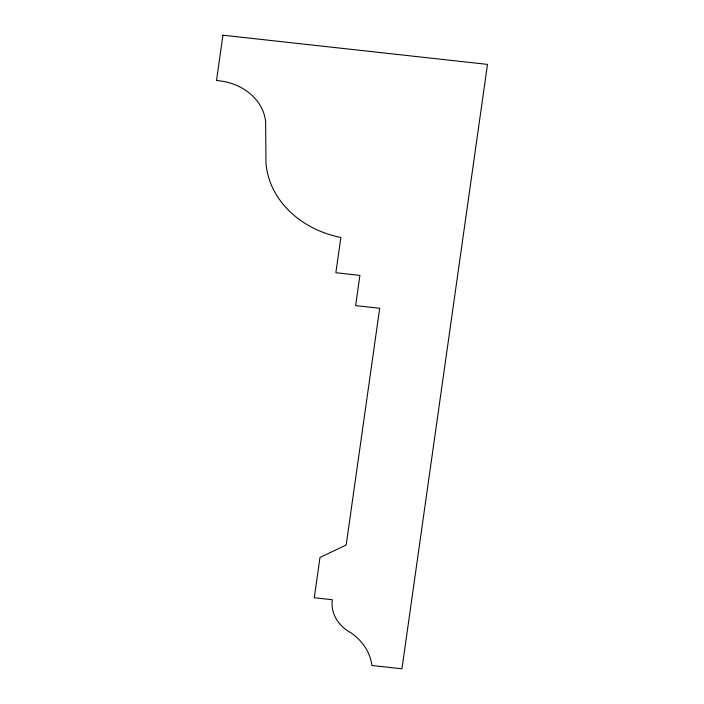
<?xml version="1.0" encoding="UTF-8"?>
<svg xmlns="http://www.w3.org/2000/svg" width="704" height="704" viewBox="0 0 704 704"><rect width="100%" height="100%" fill="white"/><g stroke="black" fill="none" stroke-linecap="round" stroke-linejoin="round"><path stroke-width="1.06" d="M222.93 35.2L216.515 80.529A53.09 44.528 2.1 0 1 265.637 121.757L265.954 162.712A96.413 80.863 2.1 0 0 340.859 237.486L335.87 272.738L359.92 275.396L355.643 305.615L379.694 308.264L346.183 544.993L319.994 557.454L314.292 597.749L332.332 599.738A40.586 34.038 2.1 0 0 350.926 632.79A57.077 47.872 2.1 0 1 371.879 665.482L401.94 668.8L487.485 64.39L222.93 35.2"/></g></svg>
